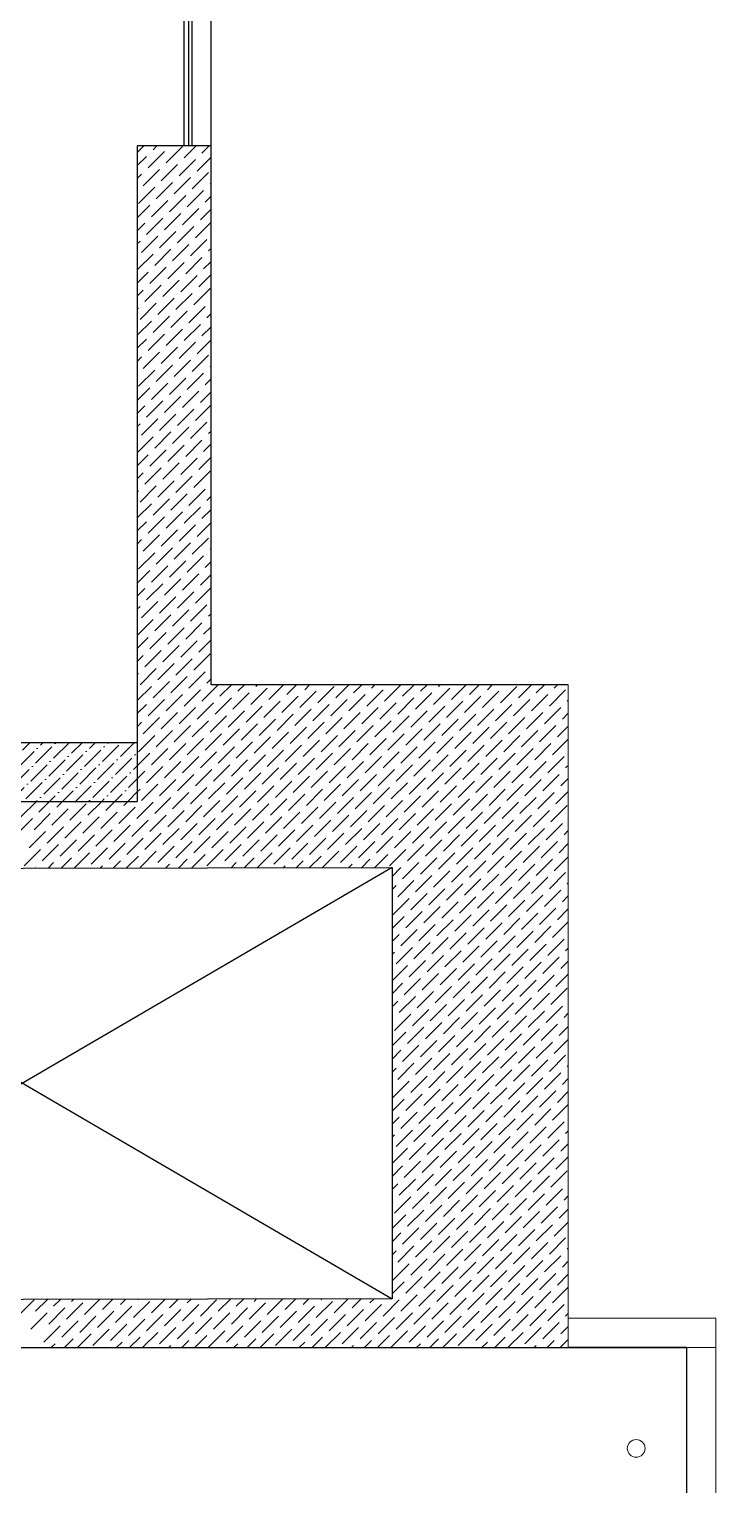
# Model space of a CAD drawing. Header units: inches. Extents: x 4918 to 12387, y -16156 to -9811.
# Drawn here: x 9658.7 to 9891.3, y -13175.3 to -12682.3 of the extents above; entities that cross this region are included whole.
import ezdxf

# ---------------------------------------------------------------- set-up
doc = ezdxf.new("R2010")
doc.units = ezdxf.units.IN
doc.header["$MEASUREMENT"] = 0

msp = doc.modelspace()

# ---------------------------------------------------------------- hatches: boundary and pattern name
at = {"lineweight": 18}
h = msp.add_hatch(dxfattribs=at)
h.set_pattern_fill('ANSI36', scale=25)
h.set_pattern_definition([(45, (-7407.9908, -13541.8578), (1.6572815, 6.0766989), [7.8125, -1.5625, 0, -1.5625])])
h.paths.add_polyline_path([(9695.32983, -12923.84929), (9448.32761, -12923.84929), (9440.32761, -12923.84929), (9440.32761, -12943.84929), (9448.32761, -12943.84929), (9695.32983, -12943.84929)])

# ---------------------------------------------------------------- linework, layer by layer
for p, q in [((9711.25665, -12721.84929), (9711.25665, -12456.84929)), ((9712.82727, -12721.84929), (9712.82727, -12456.84929)), ((9713.96954, -12721.84929), (9713.96954, -12456.84929)), ((9720.32983, -12721.84929), (9720.32983, -12456.84929)), ((9720.32983, -12721.84929), (9695.32983, -12721.84929)), ((9695.32983, -12721.84929), (9695.32983, -12943.84929)), ((9720.32983, -12821.84929), (9720.32983, -12721.84929)), ((9720.30744, -12842.84929), (9720.30744, -12821.84929)), ((9720.32983, -12904.34929), (9720.32983, -12842.84929)), ((9816.82983, -12904.34929), (9720.32983, -12904.34929)), ((9841.32983, -12904.34929), (9816.82983, -12904.34929)), ((9448.32761, -12923.84929), (9695.32983, -12923.84929)), ((9448.32761, -12943.84929), (9695.32983, -12943.84929)), ((9781.64444, -12966.20326), (9531.25993, -13112.28047)), ((9531.25993, -12966.20326), (9781.64444, -13112.28047)), ((9448.32761, -13128.84929), (9881.32983, -13128.84929)), ((9448.32761, -13128.84929), (9881.32983, -13128.84929)), ((9881.32983, -13128.84929), (9841.32983, -13128.84929)), ((9881.32983, -13128.84929), (9841.32983, -13128.84929)), ((9881.32983, -13128.84929), (9841.32983, -13128.84929)), ((9881.32983, -13128.84929), (9841.32983, -13128.84929)), ((9881.32983, -13128.84929), (9881.32983, -13513.4809)), ((9881.32983, -13128.84929), (9881.32983, -13513.4809))]:
    msp.add_line(p, q)
at = {"color": 7, "linetype": 'Continuous', "lineweight": 18}
for p, q in [((9695.32983, -12724.09023), (9697.57077, -12721.84929)), ((9695.32983, -12728.50965), (9698.46906, -12725.37041)), ((9699.02149, -12729.2374), (9704.54576, -12723.71313)), ((9700.67877, -12723.16071), (9701.99019, -12721.84929)), ((9705.09819, -12727.58012), (9710.62246, -12722.05585)), ((9711.17489, -12725.92284), (9715.24844, -12721.84929)), ((9715.59431, -12730.34226), (9720.32983, -12725.60674)), ((9717.25159, -12724.26556), (9719.66786, -12721.84929)), ((9697.36421, -12735.3141), (9702.88848, -12729.78983)), ((9703.44091, -12733.65682), (9708.96518, -12728.13255)), ((9709.51761, -12731.99954), (9715.04188, -12726.47527)), ((9695.32983, -12732.92907), (9696.81178, -12731.44711)), ((9701.78363, -12739.73352), (9707.3079, -12734.20925)), ((9707.86033, -12738.07624), (9713.3846, -12732.55197)), ((9713.93702, -12736.41896), (9719.4613, -12730.89469)), ((9720.01372, -12734.76168), (9720.32983, -12734.44557)), ((9695.70693, -12741.3908), (9701.2312, -12735.86653)), ((9700.12634, -12745.81022), (9705.65062, -12740.28595)), ((9706.20304, -12744.15294), (9711.72732, -12738.62867)), ((9712.27974, -12742.49566), (9717.80401, -12736.97138)), ((9718.35644, -12740.83837), (9720.32983, -12738.86499)), ((9695.32983, -12746.18732), (9699.57392, -12741.94323)), ((9704.54576, -12750.22964), (9710.07003, -12744.70536)), ((9710.62246, -12748.57236), (9716.14673, -12743.04808)), ((9716.69916, -12746.91507), (9720.32983, -12743.28441)), ((9695.32983, -12750.60674), (9697.91664, -12748.01993)), ((9698.46906, -12751.88692), (9703.99334, -12746.36265)), ((9708.96518, -12754.64905), (9714.48945, -12749.12478)), ((9715.04188, -12752.99177), (9720.32983, -12747.70382)), ((9695.32983, -12755.02615), (9696.25935, -12754.09663)), ((9696.81178, -12757.96362), (9702.33605, -12752.43935)), ((9702.88848, -12756.30634), (9708.41275, -12750.78206)), ((9707.3079, -12760.72575), (9712.83217, -12755.20148)), ((9713.3846, -12759.06847), (9718.90887, -12753.5442)), ((9695.32983, -12763.86499), (9700.67877, -12758.51604)), ((9701.2312, -12762.38303), (9706.75547, -12756.85876)), ((9711.72732, -12765.14517), (9717.25159, -12759.6209)), ((9719.4613, -12757.41119), (9720.32983, -12756.54266)), ((9695.32983, -12768.28441), (9699.02149, -12764.59274)), ((9699.57392, -12768.45973), (9705.09819, -12762.93546)), ((9705.65062, -12766.80245), (9711.17489, -12761.27818)), ((9717.80401, -12763.48789), (9720.32983, -12760.96208)), ((9697.91664, -12774.53643), (9703.44091, -12769.01216)), ((9703.99334, -12772.87915), (9709.51761, -12767.35488)), ((9710.07003, -12771.22187), (9715.59431, -12765.6976)), ((9714.48945, -12775.64129), (9720.01372, -12770.11701)), ((9716.14673, -12769.56459), (9720.32983, -12765.38149)), ((9695.32983, -12772.70382), (9697.36421, -12770.66944)), ((9702.33605, -12778.95585), (9707.86033, -12773.43158)), ((9708.41275, -12777.29857), (9713.93702, -12771.7743)), ((9695.32983, -12777.12324), (9695.70693, -12776.74614)), ((9696.25935, -12780.61313), (9701.78363, -12775.08886)), ((9700.67877, -12785.03255), (9706.20304, -12779.50828)), ((9706.75547, -12783.37527), (9712.27974, -12777.851)), ((9712.83217, -12781.71799), (9718.35644, -12776.19371)), ((9718.90887, -12780.0607), (9720.32983, -12778.63975)), ((9695.32983, -12785.96208), (9700.12634, -12781.16556)), ((9705.09819, -12789.45197), (9710.62246, -12783.92769)), ((9711.17489, -12787.79468), (9716.69916, -12782.27041)), ((9717.25159, -12786.1374), (9720.32983, -12783.05916)), ((9695.32983, -12790.38149), (9698.46906, -12787.24226)), ((9699.02149, -12791.10925), (9704.54576, -12785.58498)), ((9709.51761, -12793.87138), (9715.04188, -12788.34711)), ((9715.59431, -12792.2141), (9720.32983, -12787.47858)), ((9695.32983, -12794.80091), (9696.81178, -12793.31896)), ((9697.36421, -12797.18595), (9702.88848, -12791.66167)), ((9703.44091, -12795.52866), (9708.96518, -12790.00439)), ((9707.86033, -12799.94808), (9713.3846, -12794.42381)), ((9713.93702, -12798.2908), (9719.4613, -12792.76653)), ((9695.70693, -12803.26265), (9701.2312, -12797.73837)), ((9701.78363, -12801.60536), (9707.3079, -12796.08109)), ((9712.27974, -12804.3675), (9717.80401, -12798.84323)), ((9720.01372, -12796.63352), (9720.32983, -12796.31741)), ((9695.32983, -12808.05916), (9699.57392, -12803.81507)), ((9700.12634, -12807.68206), (9705.65062, -12802.15779)), ((9706.20304, -12806.02478), (9711.72732, -12800.50051)), ((9718.35644, -12802.71022), (9720.32983, -12800.73683)), ((9698.46906, -12813.75876), (9703.99334, -12808.23449)), ((9704.54576, -12812.10148), (9710.07003, -12806.57721)), ((9710.62246, -12810.4442), (9716.14673, -12804.91993)), ((9715.04188, -12814.86362), (9720.32983, -12809.57567)), ((9716.69916, -12808.78692), (9720.32983, -12805.15625)), ((9695.32983, -12812.47858), (9697.91664, -12809.89177)), ((9696.81178, -12819.83546), (9702.33605, -12814.31119)), ((9702.88848, -12818.17818), (9708.41275, -12812.65391)), ((9708.96518, -12816.5209), (9714.48945, -12810.99663)), ((9695.32983, -12816.898), (9696.25935, -12815.96847)), ((9701.2312, -12824.25488), (9706.75547, -12818.73061)), ((9707.3079, -12822.5976), (9712.83217, -12817.07332)), ((9713.3846, -12820.94031), (9718.90887, -12815.41604)), ((9719.4613, -12819.28303), (9720.32983, -12818.4145)), ((9695.32983, -12825.73683), (9700.67877, -12820.38789)), ((9705.65062, -12828.6743), (9711.17489, -12823.15002)), ((9711.72732, -12827.01701), (9717.25159, -12821.49274)), ((9717.80401, -12825.35973), (9720.26145, -12822.90229)), ((9695.32983, -12830.15625), (9699.02149, -12826.46459)), ((9699.57392, -12830.33158), (9705.09819, -12824.80731)), ((9703.99334, -12834.75099), (9709.51761, -12829.22672)), ((9710.07003, -12833.09371), (9715.59431, -12827.56944)), ((9716.14673, -12831.43643), (9720.26145, -12827.32171)), ((9695.32983, -12834.57567), (9697.36421, -12832.54129)), ((9697.91664, -12836.40828), (9703.44091, -12830.884)), ((9708.41275, -12839.17041), (9713.93702, -12833.64614)), ((9714.48945, -12837.51313), (9720.01372, -12831.98886)), ((9695.32983, -12838.99508), (9695.70693, -12838.61798)), ((9696.25935, -12842.48497), (9701.78363, -12836.9607)), ((9702.33605, -12840.82769), (9707.86033, -12835.30342)), ((9712.83217, -12843.58983), (9718.35644, -12838.06556)), ((9695.32983, -12847.83392), (9700.12634, -12843.0374)), ((9700.67877, -12846.90439), (9706.20304, -12841.38012)), ((9706.75547, -12845.24711), (9712.27974, -12839.72284)), ((9718.90887, -12841.93255), (9720.26145, -12840.57996)), ((9699.02149, -12852.98109), (9704.54576, -12847.45682)), ((9705.09819, -12851.32381), (9710.62246, -12845.79954)), ((9711.17489, -12849.66653), (9716.69916, -12844.14226)), ((9717.25159, -12848.00925), (9720.32983, -12844.93101)), ((9695.32983, -12852.25334), (9698.46906, -12849.1141)), ((9697.36421, -12859.05779), (9702.88848, -12853.53352)), ((9703.44091, -12857.40051), (9708.96518, -12851.87624)), ((9709.51761, -12855.74323), (9715.04188, -12850.21895)), ((9715.59431, -12854.08595), (9720.32983, -12849.35042)), ((9695.32983, -12856.67275), (9696.81178, -12855.1908)), ((9701.78363, -12863.47721), (9707.3079, -12857.95294)), ((9707.86033, -12861.81993), (9713.3846, -12856.29565)), ((9713.93702, -12860.16264), (9719.4613, -12854.63837)), ((9720.01372, -12858.50536), (9720.32983, -12858.18926)), ((9695.70693, -12865.13449), (9701.2312, -12859.61022)), ((9706.20304, -12867.89662), (9711.72732, -12862.37235)), ((9712.27974, -12866.23934), (9717.80401, -12860.71507)), ((9718.35644, -12864.58206), (9720.32983, -12862.60868)), ((9695.32983, -12869.93101), (9699.57392, -12865.68692)), ((9700.12634, -12869.55391), (9705.65062, -12864.02963)), ((9704.54576, -12873.97332), (9710.07003, -12868.44905)), ((9710.62246, -12872.31604), (9716.14673, -12866.79177)), ((9716.69916, -12870.65876), (9720.32983, -12867.02809)), ((9695.32983, -12874.35042), (9697.91664, -12871.76361)), ((9698.46906, -12875.6306), (9703.99334, -12870.10633)), ((9708.96518, -12878.39274), (9714.48945, -12872.86847)), ((9715.04188, -12876.73546), (9720.32983, -12871.44751)), ((9695.32983, -12878.76984), (9696.25935, -12877.84031)), ((9696.81178, -12881.7073), (9702.33605, -12876.18303)), ((9702.88848, -12880.05002), (9708.41275, -12874.52575)), ((9713.3846, -12882.81216), (9718.90887, -12877.28789)), ((9695.32983, -12887.60868), (9700.67877, -12882.25973)), ((9701.2312, -12886.12672), (9706.75547, -12880.60245)), ((9707.3079, -12884.46944), (9712.83217, -12878.94517)), ((9711.72732, -12888.88886), (9717.25159, -12883.36459)), ((9719.4613, -12881.15488), (9720.32983, -12880.28635)), ((9695.32983, -12892.02809), (9699.02149, -12888.33643)), ((9699.57392, -12892.20342), (9705.09819, -12886.67915)), ((9705.65062, -12890.54614), (9711.17489, -12885.02187)), ((9717.80401, -12887.23158), (9720.32983, -12884.70576)), ((9697.91664, -12898.28012), (9703.44091, -12892.75585)), ((9703.99334, -12896.62284), (9709.51761, -12891.09857)), ((9710.07003, -12894.96556), (9715.59431, -12889.44128)), ((9716.14673, -12893.30827), (9720.32983, -12889.12518)), ((9695.32983, -12896.44751), (9697.36421, -12894.41313)), ((9702.33605, -12902.69954), (9707.86033, -12897.17526)), ((9708.41275, -12901.04225), (9713.93702, -12895.51798)), ((9714.48945, -12899.38497), (9720.01372, -12893.8607)), ((9695.32983, -12900.86693), (9695.70693, -12900.48983)), ((9696.25935, -12904.35682), (9701.78363, -12898.83255)), ((9700.67877, -12908.77624), (9706.20304, -12903.25196)), ((9706.75547, -12907.11895), (9712.27974, -12901.59468)), ((9712.83217, -12905.46167), (9718.35644, -12899.9374)), ((9718.90887, -12903.80439), (9720.32983, -12902.38343)), ((9695.32983, -12909.70576), (9700.12634, -12904.90925)), ((9705.09819, -12913.19565), (9710.62246, -12907.67138)), ((9711.17489, -12911.53837), (9716.69916, -12906.0141)), ((9717.25159, -12909.88109), (9722.77586, -12904.35682)), ((9723.32829, -12908.22381), (9727.20281, -12904.34929)), ((9727.7477, -12912.64323), (9733.27198, -12907.11895)), ((9729.40499, -12906.56653), (9731.62223, -12904.34929)), ((9733.8244, -12910.98594), (9739.34867, -12905.46167)), ((9735.48168, -12904.90925), (9736.04164, -12904.34929)), ((9739.9011, -12909.32866), (9744.88048, -12904.34929)), ((9745.9778, -12907.67138), (9749.29989, -12904.34929)), ((9750.39722, -12912.0908), (9755.92149, -12906.56653)), ((9752.0545, -12906.0141), (9753.71931, -12904.34929)), ((9756.47392, -12910.43352), (9761.99819, -12904.90925)), ((9758.1312, -12904.35682), (9758.13873, -12904.34929)), ((9762.55062, -12908.77624), (9766.97756, -12904.34929)), ((9766.97003, -12913.19565), (9772.4943, -12907.67138)), ((9768.62731, -12907.11895), (9771.39698, -12904.34929)), ((9773.04673, -12911.53837), (9778.571, -12906.0141)), ((9774.70401, -12905.46167), (9775.8164, -12904.34929)), ((9779.12343, -12909.88109), (9784.6477, -12904.35682)), ((9785.20013, -12908.22381), (9789.07465, -12904.34929)), ((9789.61955, -12912.64323), (9795.14382, -12907.11895)), ((9791.27683, -12906.56653), (9793.49407, -12904.34929)), ((9795.69625, -12910.98594), (9801.22052, -12905.46167)), ((9797.35353, -12904.90925), (9797.91349, -12904.34929)), ((9801.77294, -12909.32866), (9806.75232, -12904.34929)), ((9807.84964, -12907.67138), (9811.17174, -12904.34929)), ((9812.26906, -12912.0908), (9817.79333, -12906.56653)), ((9813.92634, -12906.0141), (9815.59116, -12904.34929)), ((9818.34576, -12910.43352), (9823.87003, -12904.90925)), ((9820.00304, -12904.35682), (9820.04729, -12904.31257)), ((9824.42246, -12908.77624), (9828.88612, -12904.31257)), ((9828.84188, -12913.19565), (9834.36615, -12907.67138)), ((9830.49916, -12907.11895), (9833.30554, -12904.31257)), ((9834.91858, -12911.53837), (9840.44285, -12906.0141)), ((9836.57586, -12905.46167), (9837.72496, -12904.31257)), ((9695.32983, -12914.12518), (9698.46906, -12910.98594)), ((9699.02149, -12914.85293), (9704.54576, -12909.32866)), ((9709.51761, -12917.61507), (9715.04188, -12912.0908)), ((9715.59431, -12915.95779), (9721.11858, -12910.43352)), ((9721.671, -12914.30051), (9727.19528, -12908.77624)), ((9732.16712, -12917.06264), (9737.69139, -12911.53837)), ((9738.24382, -12915.40536), (9743.76809, -12909.88109)), ((9744.32052, -12913.74808), (9749.84479, -12908.22381)), ((9748.73994, -12918.1675), (9754.26421, -12912.64323)), ((9754.81664, -12916.51022), (9760.34091, -12910.98594)), ((9760.89333, -12914.85293), (9766.41761, -12909.32866)), ((9771.38945, -12917.61507), (9776.91372, -12912.0908)), ((9777.46615, -12915.95779), (9782.99042, -12910.43352)), ((9783.54285, -12914.30051), (9789.06712, -12908.77624)), ((9794.03896, -12917.06264), (9799.56324, -12911.53837)), ((9800.11566, -12915.40536), (9805.63993, -12909.88109)), ((9806.19236, -12913.74808), (9811.71663, -12908.22381)), ((9810.61178, -12918.1675), (9816.13605, -12912.64323)), ((9816.68848, -12916.51022), (9822.21275, -12910.98594)), ((9822.76518, -12914.85293), (9828.28945, -12909.32866)), ((9833.26129, -12917.61507), (9838.78557, -12912.0908)), ((9840.99527, -12909.88109), (9841.32983, -12909.54654)), ((9695.32983, -12918.5446), (9696.81178, -12917.06264)), ((9697.36421, -12920.92963), (9702.88848, -12915.40536)), ((9703.44091, -12919.27235), (9708.96518, -12913.74808)), ((9713.93702, -12922.03449), (9719.4613, -12916.51022)), ((9720.01372, -12920.37721), (9725.53799, -12914.85293)), ((9726.09042, -12918.71992), (9731.61469, -12913.19565)), ((9730.50984, -12923.13934), (9736.03411, -12917.61507)), ((9736.58654, -12921.48206), (9742.11081, -12915.95779)), ((9742.66324, -12919.82478), (9748.18751, -12914.30051)), ((9753.15935, -12922.58691), (9758.68363, -12917.06264)), ((9759.23605, -12920.92963), (9764.76032, -12915.40536)), ((9765.31275, -12919.27235), (9770.83702, -12913.74808)), ((9775.80887, -12922.03449), (9781.33314, -12916.51022)), ((9781.88557, -12920.37721), (9787.40984, -12914.85293)), ((9787.96227, -12918.71992), (9793.48654, -12913.19565)), ((9792.38168, -12923.13934), (9797.90595, -12917.61507)), ((9798.45838, -12921.48206), (9803.98265, -12915.95779)), ((9804.53508, -12919.82478), (9810.05935, -12914.30051)), ((9815.0312, -12922.58691), (9820.55547, -12917.06264)), ((9821.1079, -12920.92963), (9826.63217, -12915.40536)), ((9827.18459, -12919.27235), (9832.70887, -12913.74808)), ((9839.33799, -12915.95779), (9841.32983, -12913.96595)), ((9695.70693, -12927.00633), (9701.2312, -12921.48206)), ((9701.78363, -12925.34905), (9707.3079, -12919.82478)), ((9707.86033, -12923.69177), (9713.3846, -12918.1675)), ((9712.27974, -12928.11119), (9717.80401, -12922.58691)), ((9718.35644, -12926.4539), (9723.88071, -12920.92963)), ((9724.43314, -12924.79662), (9729.95741, -12919.27235)), ((9734.92926, -12927.55876), (9740.45353, -12922.03449)), ((9741.00596, -12925.90148), (9746.53023, -12920.37721)), ((9747.08265, -12924.2442), (9752.60693, -12918.71992)), ((9757.57877, -12927.00633), (9763.10304, -12921.48206)), ((9763.65547, -12925.34905), (9769.17974, -12919.82478)), ((9769.73217, -12923.69177), (9775.25644, -12918.1675)), ((9774.15159, -12928.11119), (9779.67586, -12922.58691)), ((9780.22828, -12926.4539), (9785.75256, -12920.92963)), ((9786.30498, -12924.79662), (9791.82926, -12919.27235)), ((9796.8011, -12927.55876), (9802.32537, -12922.03449)), ((9802.8778, -12925.90148), (9808.40207, -12920.37721)), ((9808.9545, -12924.2442), (9814.47877, -12918.71992)), ((9819.45061, -12927.00633), (9824.97489, -12921.48206)), ((9825.52731, -12925.34905), (9831.05158, -12919.82478)), ((9831.60401, -12923.69177), (9837.12828, -12918.1675)), ((9836.02343, -12928.11119), (9841.32983, -12922.80479)), ((9837.68071, -12922.03449), (9841.32983, -12918.38537)), ((9695.32983, -12931.80285), (9699.57392, -12927.55876)), ((9700.12634, -12931.42575), (9705.65062, -12925.90148)), ((9706.20304, -12929.76847), (9711.72732, -12924.2442)), ((9716.69916, -12932.5306), (9722.22343, -12927.00633)), ((9722.77586, -12930.87332), (9728.30013, -12925.34905)), ((9728.85256, -12929.21604), (9734.37683, -12923.69177)), ((9739.34867, -12931.97818), (9744.87295, -12926.4539)), ((9745.42537, -12930.3209), (9750.94964, -12924.79662)), ((9751.50207, -12928.66361), (9757.02634, -12923.13934)), ((9755.92149, -12933.08303), (9761.44576, -12927.55876)), ((9761.99819, -12931.42575), (9767.52246, -12925.90148)), ((9768.07489, -12929.76847), (9773.59916, -12924.2442)), ((9778.571, -12932.5306), (9784.09528, -12927.00633)), ((9784.6477, -12930.87332), (9790.17197, -12925.34905)), ((9790.7244, -12929.21604), (9796.24867, -12923.69177)), ((9801.22052, -12931.97818), (9806.74479, -12926.4539)), ((9807.29722, -12930.3209), (9812.82149, -12924.79662)), ((9813.37392, -12928.66361), (9818.89819, -12923.13934)), ((9817.79333, -12933.08303), (9823.3176, -12927.55876)), ((9823.87003, -12931.42575), (9829.3943, -12925.90148)), ((9829.94673, -12929.76847), (9835.471, -12924.2442)), ((9698.46906, -12937.50245), (9703.99334, -12931.97818)), ((9704.54576, -12935.84517), (9710.07003, -12930.3209)), ((9710.62246, -12934.18789), (9716.14673, -12928.66361)), ((9721.11858, -12936.95002), (9726.64285, -12931.42575)), ((9727.19528, -12935.29274), (9732.71955, -12929.76847)), ((9733.27198, -12933.63546), (9738.79625, -12928.11119)), ((9737.69139, -12938.05488), (9743.21566, -12932.5306)), ((9743.76809, -12936.39759), (9749.29236, -12930.87332)), ((9749.84479, -12934.74031), (9755.36906, -12929.21604)), ((9760.34091, -12937.50245), (9765.86518, -12931.97818)), ((9766.41761, -12935.84517), (9771.94188, -12930.3209)), ((9772.4943, -12934.18789), (9778.01858, -12928.66361)), ((9782.99042, -12936.95002), (9788.51469, -12931.42575)), ((9789.06712, -12935.29274), (9794.59139, -12929.76847)), ((9795.14382, -12933.63546), (9800.66809, -12928.11119)), ((9799.56324, -12938.05488), (9805.08751, -12932.5306)), ((9805.63993, -12936.39759), (9811.16421, -12930.87332)), ((9811.71663, -12934.74031), (9817.24091, -12929.21604)), ((9822.21275, -12937.50245), (9827.73702, -12931.97818)), ((9828.28945, -12935.84517), (9833.81372, -12930.3209)), ((9834.36615, -12934.18789), (9839.89042, -12928.66361)), ((9840.44285, -12932.5306), (9841.32983, -12931.64362)), ((9695.32983, -12936.22227), (9697.91664, -12933.63546)), ((9702.88848, -12941.92187), (9708.41275, -12936.39759)), ((9708.96518, -12940.26458), (9714.48945, -12934.74031)), ((9715.04188, -12938.6073), (9720.56615, -12933.08303)), ((9719.4613, -12943.02672), (9724.98557, -12937.50245)), ((9725.53799, -12941.36944), (9731.06227, -12935.84517)), ((9731.61469, -12939.71216), (9737.13897, -12934.18789)), ((9742.11081, -12942.47429), (9747.63508, -12936.95002)), ((9748.18751, -12940.81701), (9753.71178, -12935.29274)), ((9754.26421, -12939.15973), (9759.78848, -12933.63546)), ((9764.76032, -12941.92187), (9770.2846, -12936.39759)), ((9770.83702, -12940.26458), (9776.36129, -12934.74031)), ((9776.91372, -12938.6073), (9782.43799, -12933.08303)), ((9781.33314, -12943.02672), (9786.85741, -12937.50245)), ((9787.40984, -12941.36944), (9792.93411, -12935.84517)), ((9793.48654, -12939.71216), (9799.01081, -12934.18789)), ((9803.98265, -12942.47429), (9809.50693, -12936.95002)), ((9810.05935, -12940.81701), (9815.58362, -12935.29274)), ((9816.13605, -12939.15973), (9821.66032, -12933.63546)), ((9826.63217, -12941.92187), (9832.15644, -12936.39759)), ((9832.70887, -12940.26458), (9838.23314, -12934.74031)), ((9838.78557, -12938.6073), (9841.32983, -12936.06304)), ((9695.32983, -12940.64168), (9696.25935, -12939.71216)), ((9696.81178, -12943.57915), (9702.33605, -12938.05488)), ((9701.2312, -12947.99856), (9706.75547, -12942.47429)), ((9707.3079, -12946.34128), (9712.83217, -12940.81701)), ((9713.3846, -12944.684), (9718.90887, -12939.15973)), ((9723.88071, -12947.44614), (9729.40499, -12941.92187)), ((9729.95741, -12945.78886), (9735.48168, -12940.26458)), ((9736.03411, -12944.13157), (9741.55838, -12938.6073)), ((9746.53023, -12946.89371), (9752.0545, -12941.36944)), ((9752.60693, -12945.23643), (9758.1312, -12939.71216)), ((9758.68363, -12943.57915), (9764.2079, -12938.05488)), ((9763.10304, -12947.99856), (9768.62731, -12942.47429)), ((9769.17974, -12946.34128), (9774.70401, -12940.81701)), ((9775.25644, -12944.684), (9780.78071, -12939.15973)), ((9785.75256, -12947.44614), (9791.27683, -12941.92187)), ((9791.82926, -12945.78886), (9797.35353, -12940.26458)), ((9797.90595, -12944.13157), (9803.43023, -12938.6073)), ((9808.40207, -12946.89371), (9813.92634, -12941.36944)), ((9814.47877, -12945.23643), (9820.00304, -12939.71216)), ((9820.55547, -12943.57915), (9826.07974, -12938.05488)), ((9824.97489, -12947.99856), (9830.49916, -12942.47429)), ((9831.05158, -12946.34128), (9836.57586, -12940.81701)), ((9837.12828, -12944.684), (9841.32983, -12940.48246)), ((9655.93217, -12949.10342), (9661.1863, -12943.84929)), ((9662.00887, -12947.44614), (9665.60572, -12943.84929)), ((9666.42829, -12951.86555), (9671.95256, -12946.34128)), ((9668.08557, -12945.78886), (9670.02514, -12943.84929)), ((9672.50499, -12950.20827), (9678.02926, -12944.684)), ((9674.16227, -12944.13157), (9674.44456, -12943.84929)), ((9678.58169, -12948.55099), (9683.28339, -12943.84929)), ((9683.0011, -12952.97041), (9688.52537, -12947.44614)), ((9684.65838, -12946.89371), (9687.70281, -12943.84929)), ((9689.0778, -12951.31313), (9694.60207, -12945.78886)), ((9690.73508, -12945.23643), (9692.12223, -12943.84929)), ((9695.1545, -12949.65585), (9700.67877, -12944.13157)), ((9705.65062, -12952.41798), (9711.17489, -12946.89371)), ((9711.72732, -12950.7607), (9717.25159, -12945.23643)), ((9717.80401, -12949.10342), (9723.32829, -12943.57915)), ((9728.30013, -12951.86555), (9733.8244, -12946.34128)), ((9734.37683, -12950.20827), (9739.9011, -12944.684)), ((9740.45353, -12948.55099), (9745.9778, -12943.02672)), ((9744.87295, -12952.97041), (9750.39722, -12947.44614)), ((9750.94964, -12951.31313), (9756.47392, -12945.78886)), ((9757.02634, -12949.65585), (9762.55062, -12944.13157)), ((9767.52246, -12952.41798), (9773.04673, -12946.89371)), ((9773.59916, -12950.7607), (9779.12343, -12945.23643)), ((9779.67586, -12949.10342), (9785.20013, -12943.57915)), ((9790.17197, -12951.86555), (9795.69625, -12946.34128)), ((9796.24867, -12950.20827), (9801.77294, -12944.684)), ((9802.32537, -12948.55099), (9807.84964, -12943.02672)), ((9806.74479, -12952.97041), (9812.26906, -12947.44614)), ((9812.82149, -12951.31313), (9818.34576, -12945.78886)), ((9818.89819, -12949.65585), (9824.42246, -12944.13157)), ((9829.3943, -12952.41798), (9834.91858, -12946.89371)), ((9835.471, -12950.7607), (9840.99527, -12945.23643)), ((9654.27489, -12955.18012), (9659.79916, -12949.65585)), ((9660.35159, -12953.52284), (9665.87586, -12947.99856)), ((9664.77101, -12957.94225), (9670.29528, -12952.41798)), ((9670.8477, -12956.28497), (9676.37198, -12950.7607)), ((9676.9244, -12954.62769), (9682.44868, -12949.10342)), ((9687.42052, -12957.38983), (9692.94479, -12951.86555)), ((9693.49722, -12955.73254), (9699.02149, -12950.20827)), ((9699.57392, -12954.07526), (9705.09819, -12948.55099)), ((9710.07003, -12956.8374), (9715.59431, -12951.31313)), ((9716.14673, -12955.18012), (9721.671, -12949.65585)), ((9722.22343, -12953.52284), (9727.7477, -12947.99856)), ((9726.64285, -12957.94225), (9732.16712, -12952.41798)), ((9732.71955, -12956.28497), (9738.24382, -12950.7607)), ((9738.79625, -12954.62769), (9744.32052, -12949.10342)), ((9749.29236, -12957.38983), (9754.81664, -12951.86555)), ((9755.36906, -12955.73254), (9760.89333, -12950.20827)), ((9761.44576, -12954.07526), (9766.97003, -12948.55099)), ((9771.94188, -12956.8374), (9777.46615, -12951.31313)), ((9778.01858, -12955.18012), (9783.54285, -12949.65585)), ((9784.09528, -12953.52284), (9789.61955, -12947.99856)), ((9788.51469, -12957.94225), (9794.03896, -12952.41798)), ((9794.59139, -12956.28497), (9800.11566, -12950.7607)), ((9800.66809, -12954.62769), (9806.19236, -12949.10342)), ((9811.16421, -12957.38983), (9816.68848, -12951.86555)), ((9817.24091, -12955.73254), (9822.76518, -12950.20827)), ((9823.3176, -12954.07526), (9828.84188, -12948.55099)), ((9833.81372, -12956.8374), (9839.33799, -12951.31313)), ((9658.69431, -12959.59954), (9664.21858, -12954.07526)), ((9669.19042, -12962.36167), (9674.71469, -12956.8374)), ((9675.26712, -12960.70439), (9680.79139, -12955.18012)), ((9681.34382, -12959.04711), (9686.86809, -12953.52284)), ((9691.83994, -12961.80924), (9697.36421, -12956.28497)), ((9697.91664, -12960.15196), (9703.44091, -12954.62769)), ((9703.99334, -12958.49468), (9709.51761, -12952.97041)), ((9708.41275, -12962.9141), (9713.93702, -12957.38983)), ((9714.48945, -12961.25682), (9720.01372, -12955.73254)), ((9720.56615, -12959.59954), (9726.09042, -12954.07526)), ((9731.06227, -12962.36167), (9736.58654, -12956.8374)), ((9737.13897, -12960.70439), (9742.66324, -12955.18012)), ((9743.21566, -12959.04711), (9748.73994, -12953.52284)), ((9753.71178, -12961.80924), (9759.23605, -12956.28497)), ((9759.78848, -12960.15196), (9765.31275, -12954.62769)), ((9765.86518, -12958.49468), (9771.38945, -12952.97041)), ((9770.2846, -12962.9141), (9775.80887, -12957.38983)), ((9776.36129, -12961.25682), (9781.88557, -12955.73254)), ((9782.43799, -12959.59954), (9787.96227, -12954.07526)), ((9792.93411, -12962.36167), (9798.45838, -12956.8374)), ((9799.01081, -12960.70439), (9804.53508, -12955.18012)), ((9805.08751, -12959.04711), (9810.61178, -12953.52284)), ((9815.58362, -12961.80924), (9821.1079, -12956.28497)), ((9821.66032, -12960.15196), (9827.18459, -12954.62769)), ((9827.73702, -12958.49468), (9833.26129, -12952.97041)), ((9832.15644, -12962.9141), (9837.68071, -12957.38983)), ((9839.89042, -12955.18012), (9841.32983, -12953.74071)), ((9657.03703, -12965.67623), (9662.5613, -12960.15196)), ((9663.11372, -12964.01895), (9668.638, -12958.49468)), ((9673.97556, -12966.41537), (9679.13411, -12961.25682)), ((9679.68654, -12965.12381), (9685.21081, -12959.59954)), ((9685.76324, -12963.46653), (9691.28751, -12957.94225)), ((9691.68812, -12966.38047), (9695.70693, -12962.36167)), ((9696.25935, -12966.22866), (9701.78363, -12960.70439)), ((9702.33605, -12964.57138), (9707.86033, -12959.04711)), ((9713.82883, -12966.33686), (9718.35644, -12961.80924)), ((9718.90887, -12965.67623), (9724.43314, -12960.15196)), ((9724.98557, -12964.01895), (9730.50984, -12958.49468)), ((9735.96953, -12966.29324), (9741.00596, -12961.25682)), ((9741.55838, -12965.12381), (9747.08265, -12959.59954)), ((9747.63508, -12963.46653), (9753.15935, -12957.94225)), ((9753.6821, -12966.25834), (9757.57877, -12962.36167)), ((9758.1312, -12966.22866), (9763.65547, -12960.70439)), ((9764.2079, -12964.57138), (9769.73217, -12959.04711)), ((9775.8228, -12966.21472), (9780.22828, -12961.80924)), ((9780.78071, -12965.67623), (9786.30498, -12960.15196)), ((9786.85741, -12964.01895), (9792.38168, -12958.49468)), ((9797.35353, -12966.78109), (9802.8778, -12961.25682)), ((9803.43023, -12965.12381), (9808.9545, -12959.59954)), ((9809.50693, -12963.46653), (9815.0312, -12957.94225)), ((9813.92634, -12967.88594), (9819.45061, -12962.36167)), ((9820.00304, -12966.22866), (9825.52731, -12960.70439)), ((9826.07974, -12964.57138), (9831.60401, -12959.04711)), ((9838.23314, -12961.25682), (9841.32983, -12958.16013)), ((9660.69114, -12966.44154), (9660.90402, -12966.22866)), ((9665.11928, -12966.43282), (9666.98071, -12964.57138)), ((9669.54742, -12966.42409), (9673.05741, -12962.9141)), ((9682.83184, -12966.39792), (9683.55353, -12965.67623)), ((9687.25998, -12966.3892), (9689.63023, -12964.01895)), ((9704.97255, -12966.3543), (9706.20304, -12965.12381)), ((9709.40069, -12966.34558), (9712.27974, -12963.46653)), ((9722.68511, -12966.31941), (9722.77586, -12966.22866)), ((9727.11325, -12966.31069), (9728.85256, -12964.57138)), ((9731.54139, -12966.30196), (9734.92926, -12962.9141)), ((9744.82582, -12966.27579), (9745.42537, -12965.67623)), ((9749.25396, -12966.26707), (9751.50207, -12964.01895)), ((9766.96652, -12966.23217), (9768.07489, -12965.12381)), ((9771.39466, -12966.22345), (9774.15159, -12963.46653)), ((9781.64444, -12969.23192), (9784.6477, -12966.22866)), ((9785.20013, -12970.09565), (9790.7244, -12964.57138)), ((9791.27683, -12968.43837), (9796.8011, -12962.9141)), ((9795.69625, -12972.85779), (9801.22052, -12967.33352)), ((9801.77294, -12971.20051), (9807.29722, -12965.67623)), ((9807.84964, -12969.54322), (9813.37392, -12964.01895)), ((9818.34576, -12972.30536), (9823.87003, -12966.78109)), ((9824.42246, -12970.64808), (9829.94673, -12965.12381)), ((9830.49916, -12968.9908), (9836.02343, -12963.46653)), ((9836.57586, -12967.33352), (9841.32983, -12962.57954)), ((9783.54285, -12976.17235), (9789.06712, -12970.64808)), ((9789.61955, -12974.51507), (9795.14382, -12968.9908)), ((9800.11566, -12977.2772), (9805.63993, -12971.75293)), ((9806.19236, -12975.61992), (9811.71663, -12970.09565)), ((9812.26906, -12973.96264), (9817.79333, -12968.43837)), ((9822.76518, -12976.72478), (9828.28945, -12971.20051)), ((9828.84188, -12975.0675), (9834.36615, -12969.54322)), ((9834.91858, -12973.41021), (9840.44285, -12967.88594)), ((9840.99527, -12971.75293), (9841.32983, -12971.41838)), ((9781.64444, -12973.65134), (9782.99042, -12972.30536)), ((9781.88557, -12982.24905), (9787.40984, -12976.72478)), ((9787.96227, -12980.59177), (9793.48654, -12975.0675)), ((9794.03896, -12978.93449), (9799.56324, -12973.41021)), ((9804.53508, -12981.69662), (9810.05935, -12976.17235)), ((9810.61178, -12980.03934), (9816.13605, -12974.51507)), ((9816.68848, -12978.38206), (9822.21275, -12972.85779)), ((9827.18459, -12981.14419), (9832.70887, -12975.61992)), ((9833.26129, -12979.48691), (9838.78557, -12973.96264)), ((9839.33799, -12977.82963), (9841.32983, -12975.8378)), ((9786.30498, -12986.66847), (9791.82926, -12981.14419)), ((9792.38168, -12985.01119), (9797.90595, -12979.48691)), ((9798.45838, -12983.3539), (9803.98265, -12977.82963)), ((9808.9545, -12986.11604), (9814.47877, -12980.59177)), ((9815.0312, -12984.45876), (9820.55547, -12978.93449)), ((9821.1079, -12982.80148), (9826.63217, -12977.2772)), ((9825.52731, -12987.22089), (9831.05158, -12981.69662)), ((9831.60401, -12985.56361), (9837.12828, -12980.03934)), ((9837.68071, -12983.90633), (9841.32983, -12980.25721)), ((9781.64444, -12986.90959), (9785.75256, -12982.80148)), ((9790.7244, -12991.08788), (9796.24867, -12985.56361)), ((9796.8011, -12989.4306), (9802.32537, -12983.90633)), ((9802.8778, -12987.77332), (9808.40207, -12982.24905)), ((9807.29722, -12992.19274), (9812.82149, -12986.66847)), ((9813.37392, -12990.53546), (9818.89819, -12985.01119)), ((9819.45061, -12988.87818), (9824.97489, -12983.3539)), ((9829.94673, -12991.64031), (9835.471, -12986.11604)), ((9836.02343, -12989.98303), (9841.32983, -12984.67663)), ((9781.64444, -12991.32901), (9784.09528, -12988.87818)), ((9784.6477, -12992.74517), (9790.17197, -12987.22089)), ((9789.06712, -12997.16458), (9794.59139, -12991.64031)), ((9795.14382, -12995.5073), (9800.66809, -12989.98303)), ((9801.22052, -12993.85002), (9806.74479, -12988.32575)), ((9811.71663, -12996.61216), (9817.24091, -12991.08788)), ((9817.79333, -12994.95487), (9823.3176, -12989.4306)), ((9823.87003, -12993.29759), (9829.3943, -12987.77332)), ((9834.36615, -12996.05973), (9839.89042, -12990.53546)), ((9781.64444, -12995.74842), (9782.43799, -12994.95487)), ((9782.99042, -12998.82186), (9788.51469, -12993.29759)), ((9793.48654, -13001.584), (9799.01081, -12996.05973)), ((9799.56324, -12999.92672), (9805.08751, -12994.40245)), ((9805.63993, -12998.26944), (9811.16421, -12992.74517)), ((9816.13605, -13001.03157), (9821.66032, -12995.5073)), ((9822.21275, -12999.37429), (9827.73702, -12993.85002)), ((9828.28945, -12997.71701), (9833.81372, -12992.19274)), ((9832.70887, -13002.13643), (9838.23314, -12996.61216)), ((9840.44285, -12994.40245), (9841.32983, -12993.51547)), ((9781.64444, -13004.58726), (9786.85741, -12999.37429)), ((9787.40984, -13003.24128), (9792.93411, -12997.71701)), ((9797.90595, -13006.00342), (9803.43023, -13000.47915)), ((9803.98265, -13004.34614), (9809.50693, -12998.82186)), ((9810.05935, -13002.68885), (9815.58362, -12997.16458)), ((9814.47877, -13007.10827), (9820.00304, -13001.584)), ((9820.55547, -13005.45099), (9826.07974, -12999.92672)), ((9826.63217, -13003.79371), (9832.15644, -12998.26944)), ((9838.78557, -13000.47915), (9841.32983, -12997.93488)), ((9781.64444, -13009.00668), (9785.20013, -13005.45099)), ((9785.75256, -13009.31798), (9791.27683, -13003.79371)), ((9791.82926, -13007.6607), (9797.35353, -13002.13643)), ((9796.24867, -13012.08012), (9801.77294, -13006.55584)), ((9802.32537, -13010.42284), (9807.84964, -13004.89856)), ((9808.40207, -13008.76555), (9813.92634, -13003.24128)), ((9818.89819, -13011.52769), (9824.42246, -13006.00342)), ((9824.97489, -13009.87041), (9830.49916, -13004.34614)), ((9831.05158, -13008.21313), (9836.57586, -13002.68885)), ((9837.12828, -13006.55584), (9841.32983, -13002.3543)), ((9781.64444, -13013.42609), (9783.54285, -13011.52769)), ((9784.09528, -13015.39468), (9789.61955, -13009.87041)), ((9790.17197, -13013.7374), (9795.69625, -13008.21313)), ((9800.66809, -13016.49953), (9806.19236, -13010.97526)), ((9806.74479, -13014.84225), (9812.26906, -13009.31798)), ((9812.82149, -13013.18497), (9818.34576, -13007.6607)), ((9823.3176, -13015.94711), (9828.84188, -13010.42284)), ((9829.3943, -13014.28983), (9834.91858, -13008.76555)), ((9835.471, -13012.63254), (9840.99527, -13007.10827)), ((9782.43799, -13021.47138), (9787.96227, -13015.94711)), ((9788.51469, -13019.8141), (9794.03896, -13014.28983)), ((9794.59139, -13018.15682), (9800.11566, -13012.63254)), ((9805.08751, -13020.91895), (9810.61178, -13015.39468)), ((9811.16421, -13019.26167), (9816.68848, -13013.7374)), ((9817.24091, -13017.60439), (9822.76518, -13012.08012)), ((9821.66032, -13022.02381), (9827.18459, -13016.49953)), ((9827.73702, -13020.36652), (9833.26129, -13014.84225)), ((9833.81372, -13018.70924), (9839.33799, -13013.18497)), ((9839.89042, -13017.05196), (9841.32983, -13015.61255)), ((9781.64444, -13017.84551), (9781.88557, -13017.60439)), ((9786.85741, -13025.8908), (9792.38168, -13020.36652)), ((9792.93411, -13024.23351), (9798.45838, -13018.70924)), ((9799.01081, -13022.57623), (9804.53508, -13017.05196)), ((9803.43023, -13026.99565), (9808.9545, -13021.47138)), ((9809.50693, -13025.33837), (9815.0312, -13019.8141)), ((9815.58362, -13023.68109), (9821.1079, -13018.15682)), ((9826.07974, -13026.44322), (9831.60401, -13020.91895)), ((9832.15644, -13024.78594), (9837.68071, -13019.26167)), ((9838.23314, -13023.12866), (9841.32983, -13020.03197)), ((9781.64444, -13026.68434), (9786.30498, -13022.02381)), ((9785.20013, -13031.96749), (9790.7244, -13026.44322)), ((9791.27683, -13030.31021), (9796.8011, -13024.78594)), ((9797.35353, -13028.65293), (9802.8778, -13023.12866)), ((9807.84964, -13031.41507), (9813.37392, -13025.8908)), ((9813.92634, -13029.75779), (9819.45061, -13024.23351)), ((9820.00304, -13028.1005), (9825.52731, -13022.57623)), ((9830.49916, -13030.86264), (9836.02343, -13025.33837)), ((9836.57586, -13029.20536), (9841.32983, -13024.45139)), ((9781.64444, -13031.10376), (9784.6477, -13028.1005)), ((9789.61955, -13036.38691), (9795.14382, -13030.86264)), ((9795.69625, -13034.72963), (9801.22052, -13029.20536)), ((9801.77294, -13033.07235), (9807.29722, -13027.54808)), ((9812.26906, -13035.83449), (9817.79333, -13030.31021)), ((9818.34576, -13034.1772), (9823.87003, -13028.65293)), ((9824.42246, -13032.51992), (9829.94673, -13026.99565)), ((9828.84188, -13036.93934), (9834.36615, -13031.41507)), ((9834.91858, -13035.28206), (9840.44285, -13029.75779)), ((9781.64444, -13035.52318), (9782.99042, -13034.1772)), ((9783.54285, -13038.04419), (9789.06712, -13032.51992)), ((9794.03896, -13040.80633), (9799.56324, -13035.28206)), ((9800.11566, -13039.14905), (9805.63993, -13033.62478)), ((9806.19236, -13037.49177), (9811.71663, -13031.96749)), ((9816.68848, -13040.2539), (9822.21275, -13034.72963)), ((9822.76518, -13038.59662), (9828.28945, -13033.07235)), ((9833.26129, -13041.35876), (9838.78557, -13035.83449)), ((9840.99527, -13033.62478), (9841.32983, -13033.29022)), ((9781.88557, -13044.12089), (9787.40984, -13038.59662)), ((9787.96227, -13042.46361), (9793.48654, -13036.93934)), ((9798.45838, -13045.22575), (9803.98265, -13039.70148)), ((9804.53508, -13043.56847), (9810.05935, -13038.04419)), ((9810.61178, -13041.91118), (9816.13605, -13036.38691)), ((9815.0312, -13046.3306), (9820.55547, -13040.80633)), ((9821.1079, -13044.67332), (9826.63217, -13039.14905)), ((9827.18459, -13043.01604), (9832.70887, -13037.49177)), ((9839.33799, -13039.70148), (9841.32983, -13037.70964)), ((9781.64444, -13048.78143), (9785.75256, -13044.67332)), ((9786.30498, -13048.54031), (9791.82926, -13043.01604)), ((9792.38168, -13046.88303), (9797.90595, -13041.35876)), ((9796.8011, -13051.30245), (9802.32537, -13045.77817)), ((9802.8778, -13049.64516), (9808.40207, -13044.12089)), ((9808.9545, -13047.98788), (9814.47877, -13042.46361)), ((9819.45061, -13050.75002), (9824.97489, -13045.22575)), ((9825.52731, -13049.09274), (9831.05158, -13043.56847)), ((9831.60401, -13047.43546), (9837.12828, -13041.91118)), ((9837.68071, -13045.77817), (9841.32983, -13042.12906)), ((9781.64444, -13053.20085), (9784.09528, -13050.75002)), ((9784.6477, -13054.61701), (9790.17197, -13049.09274)), ((9790.7244, -13052.95973), (9796.24867, -13047.43546)), ((9801.22052, -13055.72186), (9806.74479, -13050.19759)), ((9807.29722, -13054.06458), (9812.82149, -13048.54031)), ((9813.37392, -13052.4073), (9818.89819, -13046.88303)), ((9823.87003, -13055.16944), (9829.3943, -13049.64516)), ((9829.94673, -13053.51215), (9835.471, -13047.98788)), ((9836.02343, -13051.85487), (9841.32983, -13046.54847)), ((9782.99042, -13060.69371), (9788.51469, -13055.16944)), ((9789.06712, -13059.03643), (9794.59139, -13053.51215)), ((9795.14382, -13057.37914), (9800.66809, -13051.85487)), ((9805.63993, -13060.14128), (9811.16421, -13054.61701)), ((9811.71663, -13058.484), (9817.24091, -13052.95973)), ((9817.79333, -13056.82672), (9823.3176, -13051.30245)), ((9822.21275, -13061.24613), (9827.73702, -13055.72186)), ((9828.28945, -13059.58885), (9833.81372, -13054.06458)), ((9834.36615, -13057.93157), (9839.89042, -13052.4073)), ((9840.44285, -13056.27429), (9841.32983, -13055.38731)), ((9781.64444, -13057.62027), (9782.43799, -13056.82672)), ((9787.40984, -13065.11313), (9792.93411, -13059.58885)), ((9793.48654, -13063.45584), (9799.01081, -13057.93157)), ((9799.56324, -13061.79856), (9805.08751, -13056.27429)), ((9803.98265, -13066.21798), (9809.50693, -13060.69371)), ((9810.05935, -13064.5607), (9815.58362, -13059.03643)), ((9816.13605, -13062.90342), (9821.66032, -13057.37914)), ((9826.63217, -13065.66555), (9832.15644, -13060.14128)), ((9832.70887, -13064.00827), (9838.23314, -13058.484)), ((9838.78557, -13062.35099), (9841.32983, -13059.80673)), ((9781.64444, -13066.4591), (9786.85741, -13061.24613)), ((9785.75256, -13071.18982), (9791.27683, -13065.66555)), ((9791.82926, -13069.53254), (9797.35353, -13064.00827)), ((9797.90595, -13067.87526), (9803.43023, -13062.35099)), ((9808.40207, -13070.6374), (9813.92634, -13065.11313)), ((9814.47877, -13068.98012), (9820.00304, -13063.45584)), ((9820.55547, -13067.32283), (9826.07974, -13061.79856)), ((9831.05158, -13070.08497), (9836.57586, -13064.5607)), ((9837.12828, -13068.42769), (9841.32983, -13064.22614)), ((9781.64444, -13070.87852), (9785.20013, -13067.32283)), ((9790.17197, -13075.60924), (9795.69625, -13070.08497)), ((9796.24867, -13073.95196), (9801.77294, -13068.42769)), ((9802.32537, -13072.29468), (9807.84964, -13066.77041)), ((9812.82149, -13075.05681), (9818.34576, -13069.53254)), ((9818.89819, -13073.39953), (9824.42246, -13067.87526)), ((9824.97489, -13071.74225), (9830.49916, -13066.21798)), ((9829.3943, -13076.16167), (9834.91858, -13070.6374)), ((9835.471, -13074.50439), (9840.99527, -13068.98012)), ((9781.64444, -13075.29794), (9783.54285, -13073.39953)), ((9784.09528, -13077.26652), (9789.61955, -13071.74225)), ((9794.59139, -13080.02866), (9800.11566, -13074.50439)), ((9800.66809, -13078.37138), (9806.19236, -13072.84711)), ((9806.74479, -13076.7141), (9812.26906, -13071.18982)), ((9811.16421, -13081.13351), (9816.68848, -13075.60924)), ((9817.24091, -13079.47623), (9822.76518, -13073.95196)), ((9823.3176, -13077.81895), (9828.84188, -13072.29468)), ((9833.81372, -13080.58109), (9839.33799, -13075.05681)), ((9781.64444, -13079.71735), (9781.88557, -13079.47623)), ((9782.43799, -13083.34322), (9787.96227, -13077.81895)), ((9788.51469, -13081.68594), (9794.03896, -13076.16167)), ((9792.93411, -13086.10536), (9798.45838, -13080.58109)), ((9799.01081, -13084.44808), (9804.53508, -13078.9238)), ((9805.08751, -13082.79079), (9810.61178, -13077.26652)), ((9815.58362, -13085.55293), (9821.1079, -13080.02866)), ((9821.66032, -13083.89565), (9827.18459, -13078.37138)), ((9827.73702, -13082.23837), (9833.26129, -13076.7141)), ((9839.89042, -13078.9238), (9841.32983, -13077.4844)), ((9781.64444, -13088.55619), (9786.30498, -13083.89565)), ((9786.85741, -13087.76264), (9792.38168, -13082.23837)), ((9797.35353, -13090.52478), (9802.8778, -13085.0005)), ((9803.43023, -13088.86749), (9808.9545, -13083.34322)), ((9809.50693, -13087.21021), (9815.0312, -13081.68594)), ((9820.00304, -13089.97235), (9825.52731, -13084.44808)), ((9826.07974, -13088.31507), (9831.60401, -13082.79079)), ((9832.15644, -13086.65778), (9837.68071, -13081.13351)), ((9838.23314, -13085.0005), (9841.32983, -13081.90381)), ((9781.64444, -13092.97561), (9784.6477, -13089.97235)), ((9785.20013, -13093.83934), (9790.7244, -13088.31507)), ((9791.27683, -13092.18206), (9796.8011, -13086.65778)), ((9801.77294, -13094.94419), (9807.29722, -13089.41992)), ((9807.84964, -13093.28691), (9813.37392, -13087.76264)), ((9813.92634, -13091.62963), (9819.45061, -13086.10536)), ((9818.34576, -13096.04905), (9823.87003, -13090.52478)), ((9824.42246, -13094.39177), (9829.94673, -13088.86749)), ((9830.49916, -13092.73448), (9836.02343, -13087.21021)), ((9836.57586, -13091.0772), (9841.32983, -13086.32323)), ((9783.54285, -13099.91604), (9789.06712, -13094.39177)), ((9789.61955, -13098.25876), (9795.14382, -13092.73448)), ((9795.69625, -13096.60147), (9801.22052, -13091.0772)), ((9800.11566, -13101.02089), (9805.63993, -13095.49662)), ((9806.19236, -13099.36361), (9811.71663, -13093.83934)), ((9812.26906, -13097.70633), (9817.79333, -13092.18206)), ((9822.76518, -13100.46846), (9828.28945, -13094.94419)), ((9828.84188, -13098.81118), (9834.36615, -13093.28691)), ((9834.91858, -13097.1539), (9840.44285, -13091.62963)), ((9840.99527, -13095.49662), (9841.32983, -13095.16207)), ((9781.64444, -13097.39502), (9782.99042, -13096.04905)), ((9781.88557, -13105.99274), (9787.40984, -13100.46846)), ((9787.96227, -13104.33545), (9793.48654, -13098.81118)), ((9794.03896, -13102.67817), (9799.56324, -13097.1539)), ((9804.53508, -13105.44031), (9810.05935, -13099.91604)), ((9810.61178, -13103.78303), (9816.13605, -13098.25876)), ((9816.68848, -13102.12575), (9822.21275, -13096.60147)), ((9827.18459, -13104.88788), (9832.70887, -13099.36361)), ((9833.26129, -13103.2306), (9838.78557, -13097.70633)), ((9839.33799, -13101.57332), (9841.32983, -13099.58148)), ((9786.30498, -13110.41215), (9791.82926, -13104.88788)), ((9792.38168, -13108.75487), (9797.90595, -13103.2306)), ((9798.45838, -13107.09759), (9803.98265, -13101.57332)), ((9808.9545, -13109.85973), (9814.47877, -13104.33545)), ((9815.0312, -13108.20244), (9820.55547, -13102.67817)), ((9821.1079, -13106.54516), (9826.63217, -13101.02089)), ((9831.60401, -13109.3073), (9837.12828, -13103.78303)), ((9837.68071, -13107.65002), (9841.32983, -13104.0009)), ((9781.64444, -13110.65327), (9785.75256, -13106.54516)), ((9790.7244, -13114.83157), (9796.24867, -13109.3073)), ((9796.8011, -13113.17429), (9802.32537, -13107.65002)), ((9802.8778, -13111.51701), (9808.40207, -13105.99274)), ((9813.37392, -13114.27914), (9818.89819, -13108.75487)), ((9819.45061, -13112.62186), (9824.97489, -13107.09759)), ((9825.52731, -13110.96458), (9831.05158, -13105.44031)), ((9829.94673, -13115.384), (9835.471, -13109.85973)), ((9836.02343, -13113.72672), (9841.32983, -13108.42032)), ((9654.82732, -13118.14613), (9660.35159, -13112.62186)), ((9660.90402, -13116.48885), (9664.88237, -13112.5105)), ((9666.98071, -13114.83157), (9669.31051, -13112.50178)), ((9671.40013, -13119.25099), (9676.9244, -13113.72672)), ((9673.05741, -13113.17429), (9673.73865, -13112.49305)), ((9677.47683, -13117.59371), (9682.59493, -13112.47561)), ((9683.55353, -13115.93643), (9687.02307, -13112.46688)), ((9687.97295, -13120.35584), (9693.49722, -13114.83157)), ((9689.63023, -13114.27914), (9691.45121, -13112.45816)), ((9694.04965, -13118.69856), (9699.57392, -13113.17429)), ((9695.70693, -13112.62186), (9695.87935, -13112.44944)), ((9700.12634, -13117.04128), (9704.73564, -13112.43199)), ((9706.20304, -13115.384), (9709.16378, -13112.42326)), ((9710.62246, -13119.80342), (9716.14673, -13114.27914)), ((9712.27974, -13113.72672), (9713.59192, -13112.41454)), ((9716.69916, -13118.14613), (9722.22343, -13112.62186)), ((9722.77586, -13116.48885), (9726.87634, -13112.38837)), ((9728.85256, -13114.83157), (9731.30448, -13112.37965)), ((9733.27198, -13119.25099), (9738.79625, -13113.72672)), ((9734.92926, -13113.17429), (9735.73262, -13112.37092)), ((9739.34867, -13117.59371), (9744.58891, -13112.35347)), ((9745.42537, -13115.93643), (9749.01705, -13112.34475)), ((9749.84479, -13120.35584), (9755.36906, -13114.83157)), ((9751.50207, -13114.27914), (9753.44519, -13112.33603)), ((9755.92149, -13118.69856), (9761.44576, -13113.17429)), ((9757.57877, -13112.62186), (9757.87333, -13112.3273)), ((9761.99819, -13117.04128), (9766.72961, -13112.30986)), ((9768.07489, -13115.384), (9771.15775, -13112.30113)), ((9772.4943, -13119.80342), (9778.01858, -13114.27914)), ((9774.15159, -13113.72672), (9775.58589, -13112.29241)), ((9778.571, -13118.14613), (9784.09528, -13112.62186)), ((9784.6477, -13116.48885), (9790.17197, -13110.96458)), ((9795.14382, -13119.25099), (9800.66809, -13113.72672)), ((9801.22052, -13117.59371), (9806.74479, -13112.06943)), ((9807.29722, -13115.93643), (9812.82149, -13110.41215)), ((9811.71663, -13120.35584), (9817.24091, -13114.83157)), ((9817.79333, -13118.69856), (9823.3176, -13113.17429)), ((9823.87003, -13117.04128), (9829.3943, -13111.51701)), ((9834.36615, -13119.80342), (9839.89042, -13114.27914)), ((9659.24673, -13122.56555), (9664.77101, -13117.04128)), ((9665.32343, -13120.90827), (9670.8477, -13115.384)), ((9669.74285, -13125.32769), (9675.26712, -13119.80342)), ((9675.81955, -13123.67041), (9681.34382, -13118.14613)), ((9681.89625, -13122.01312), (9687.42052, -13116.48885)), ((9692.39236, -13124.77526), (9697.91664, -13119.25099)), ((9698.46906, -13123.11798), (9703.99334, -13117.59371)), ((9704.54576, -13121.4607), (9710.07003, -13115.93643)), ((9715.04188, -13124.22283), (9720.56615, -13118.69856)), ((9721.11858, -13122.56555), (9726.64285, -13117.04128)), ((9727.19528, -13120.90827), (9732.71955, -13115.384)), ((9731.61469, -13125.32769), (9737.13897, -13119.80342)), ((9737.69139, -13123.67041), (9743.21566, -13118.14613)), ((9743.76809, -13122.01312), (9749.29236, -13116.48885)), ((9754.26421, -13124.77526), (9759.78848, -13119.25099)), ((9760.34091, -13123.11798), (9765.86518, -13117.59371)), ((9766.41761, -13121.4607), (9771.94188, -13115.93643)), ((9776.91372, -13124.22283), (9782.43799, -13118.69856)), ((9782.99042, -13122.56555), (9788.51469, -13117.04128)), ((9789.06712, -13120.90827), (9794.59139, -13115.384)), ((9793.48654, -13125.32769), (9799.01081, -13119.80342)), ((9799.56324, -13123.67041), (9805.08751, -13118.14613)), ((9805.63993, -13122.01312), (9811.16421, -13116.48885)), ((9816.13605, -13124.77526), (9821.66032, -13119.25099)), ((9822.21275, -13123.11798), (9827.73702, -13117.59371)), ((9828.28945, -13121.4607), (9833.81372, -13115.93643)), ((9840.44285, -13118.14613), (9841.32983, -13117.25915)), ((9663.66615, -13126.98497), (9669.19042, -13121.4607)), ((9675.06009, -13128.84929), (9679.68654, -13124.22283)), ((9680.23897, -13128.08982), (9685.76324, -13122.56555)), ((9686.31567, -13126.43254), (9691.83994, -13120.90827)), ((9697.15717, -13128.84929), (9702.33605, -13123.67041)), ((9702.88848, -13127.5374), (9708.41275, -13122.01312)), ((9708.96518, -13125.88011), (9714.48945, -13120.35584)), ((9714.83484, -13128.84929), (9718.90887, -13124.77526)), ((9719.4613, -13128.64225), (9724.98557, -13123.11798)), ((9725.53799, -13126.98497), (9731.06227, -13121.4607)), ((9736.93193, -13128.84929), (9741.55838, -13124.22283)), ((9742.11081, -13128.08982), (9747.63508, -13122.56555)), ((9748.18751, -13126.43254), (9753.71178, -13120.90827)), ((9759.02902, -13128.84929), (9764.2079, -13123.67041)), ((9764.76032, -13127.5374), (9770.2846, -13122.01312)), ((9770.83702, -13125.88011), (9776.36129, -13120.35584)), ((9776.70669, -13128.84929), (9780.78071, -13124.77526)), ((9781.33314, -13128.64225), (9786.85741, -13123.11798)), ((9787.40984, -13126.98497), (9792.93411, -13121.4607)), ((9798.80377, -13128.84929), (9803.43023, -13124.22283)), ((9803.98265, -13128.08982), (9809.50693, -13122.56555)), ((9810.05935, -13126.43254), (9815.58362, -13120.90827)), ((9820.90086, -13128.84929), (9826.07974, -13123.67041)), ((9826.63217, -13127.5374), (9832.15644, -13122.01312)), ((9832.70887, -13125.88011), (9838.23314, -13120.35584)), ((9838.78557, -13124.22283), (9841.32983, -13121.67857)), ((9666.22125, -13128.84929), (9667.53314, -13127.5374)), ((9670.64067, -13128.84929), (9673.60984, -13125.88011)), ((9683.89892, -13128.84929), (9684.10596, -13128.64225)), ((9688.31834, -13128.84929), (9690.18266, -13126.98497)), ((9692.73776, -13128.84929), (9696.25935, -13125.32769)), ((9705.99601, -13128.84929), (9706.75547, -13128.08982)), ((9710.41542, -13128.84929), (9712.83217, -13126.43254)), ((9728.09309, -13128.84929), (9729.40499, -13127.5374)), ((9732.51251, -13128.84929), (9735.48168, -13125.88011)), ((9745.77076, -13128.84929), (9745.9778, -13128.64225)), ((9750.19018, -13128.84929), (9752.0545, -13126.98497)), ((9754.6096, -13128.84929), (9758.1312, -13125.32769)), ((9767.86785, -13128.84929), (9768.62731, -13128.08982)), ((9772.28727, -13128.84929), (9774.70401, -13126.43254)), ((9789.96494, -13128.84929), (9791.27683, -13127.5374)), ((9794.38435, -13128.84929), (9797.35353, -13125.88011)), ((9807.64261, -13128.84929), (9807.84964, -13128.64225)), ((9812.06202, -13128.84929), (9813.92634, -13126.98497)), ((9816.48144, -13128.84929), (9820.00304, -13125.32769)), ((9829.73969, -13128.84929), (9830.49916, -13128.08982)), ((9834.15911, -13128.84929), (9836.57586, -13126.43254)), ((9838.57853, -13128.84929), (9841.32983, -13126.09799))]:
    msp.add_line(p, q, dxfattribs=at)
at = {"color": 7, "lineweight": 18}
for p, q in [((9841.32983, -12904.34929), (9841.32983, -13119.31757)), ((9841.32983, -13128.84929), (9841.32983, -13118.84929)), ((9841.32983, -13118.84929), (9891.32983, -13118.84929)), ((9891.32983, -13128.84929), (9891.32983, -13118.84929)), ((9881.32983, -13128.84929), (9891.32983, -13128.84929)), ((9891.32983, -13513.4809), (9891.32983, -13128.84929))]:
    msp.add_line(p, q, dxfattribs=at)
msp.add_lwpolyline([(9469.00923, -12994.605), (9469.00923, -12966.81917), (9781.64444, -12966.20326), (9781.64444, -13112.28047), (9469.00923, -13112.89638), (9469.00923, -12999.02442)])
msp.add_circle((9864.32983, -13162.96107), 3, dxfattribs=at)
msp.add_circle((9864.32983, -13162.96107), 3, dxfattribs=at)

doc.saveas('drawing.dxf')
